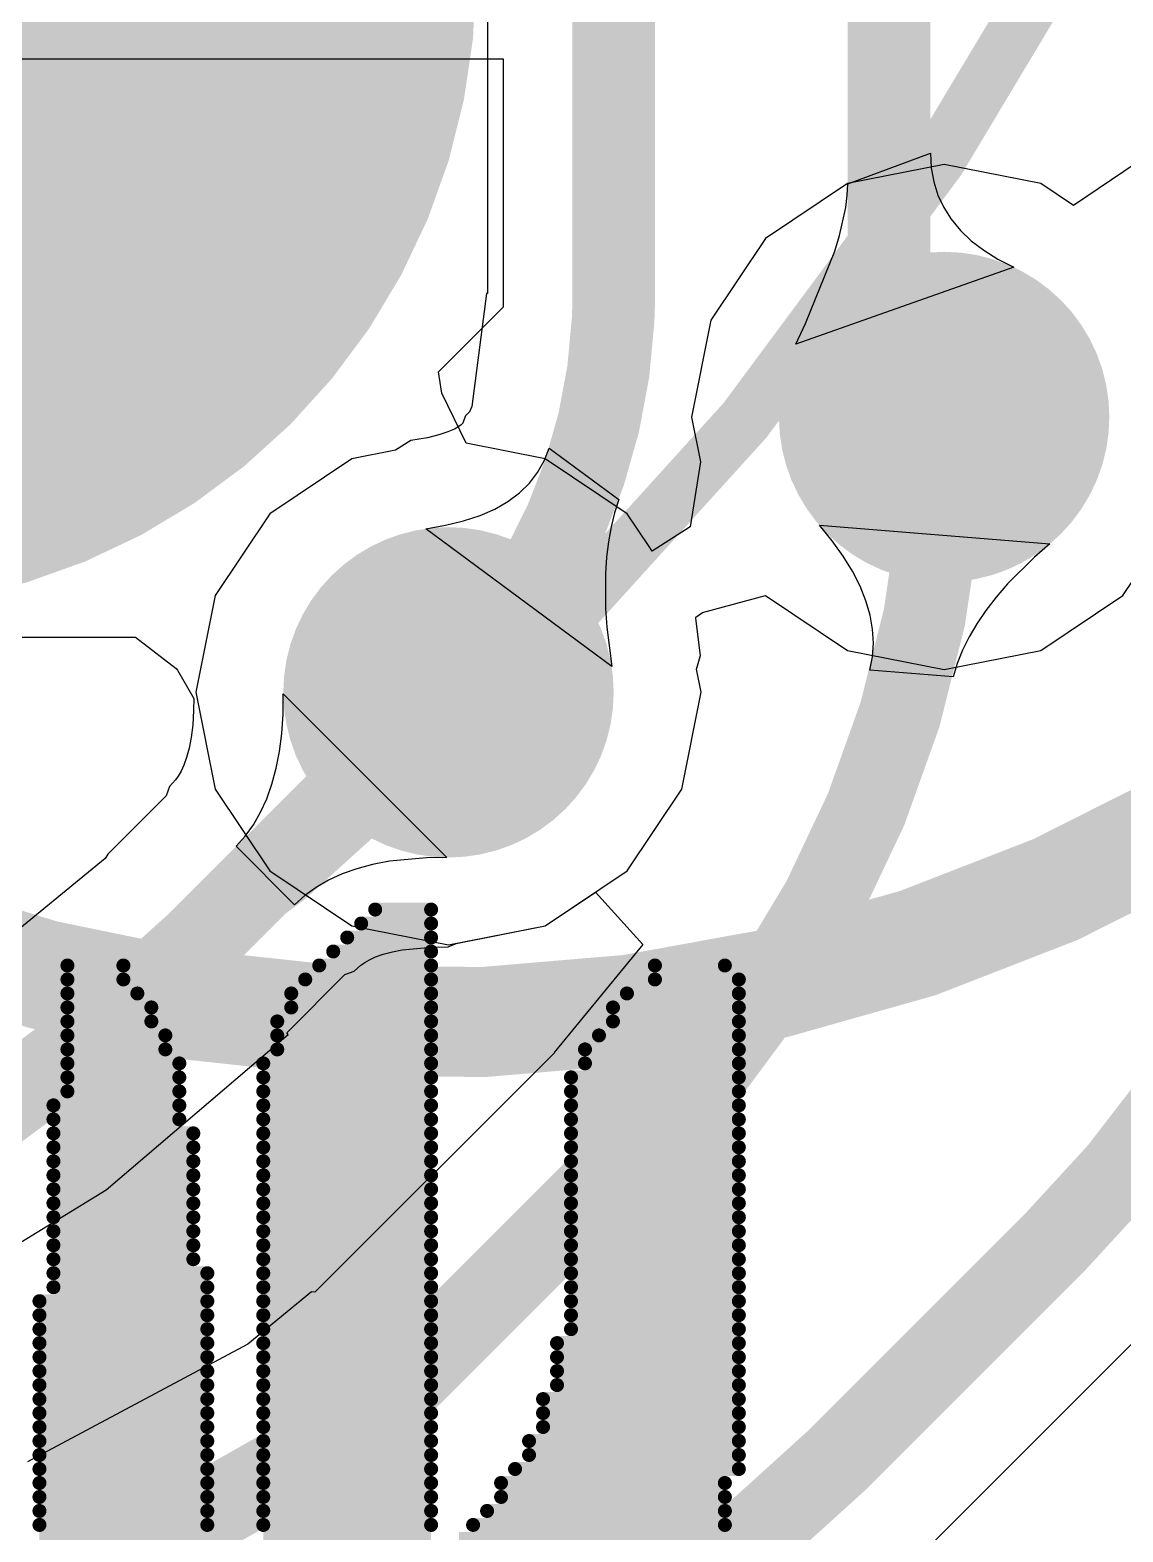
# Model space of a CAD drawing. Header units: millimetres. Extents: x 55.2 to 76.6, y 56.7 to 78.1.
# Drawn here: x 69.253 to 71.238, y 61.612 to 64.34 of the extents above; entities that cross this region are included whole.
import ezdxf

# ---------------------------------------------------------------- set-up
doc = ezdxf.new("R2010")
doc.units = ezdxf.units.MM
for name, color, linetype in [('BottomLayer', 5, 'Continuous'), ('BottomOverlay', 54, 'Continuous'), ('BottomPaste', 16, 'Continuous'), ('BottomSolder', 6, 'Continuous'), ('Mechanical1', 6, 'Continuous'), ('MultiLayer', 9, 'Continuous'), ('TopLayer', 1, 'Continuous'), ('TopSolder', 216, 'Continuous'), ('ViaHoleLayer', 16, 'Continuous')]:
    doc.layers.add(name, color=color, linetype=linetype)

# ---------------------------------------------------------------- blocks, each defined once
blk = doc.blocks.new('LINX_CELL_HOLDER_SMT_1225_B_4')
at = {"layer": 'BottomLayer', "const_width": 1}
blk.add_lwpolyline([(-3.5, 3, 1), (-2.5, 3, 1)], format="xyb", close=True, dxfattribs=at)
at = {"layer": 'BottomOverlay', "const_width": 0.1}
blk.add_lwpolyline([(6, 0, 1), (-6, 0, 1)], format="xyb", close=True, dxfattribs=at)
at = {"layer": 'BottomOverlay', "const_width": 0.2}
blk.add_lwpolyline([(-6.75, 2.9, -0.580324), (-2, 4)], format="xyb", dxfattribs=at)
at = {"layer": 'BottomPaste', "const_width": 1}
blk.add_lwpolyline([(-3.5, 3, 1), (-2.5, 3, 1)], format="xyb", close=True, dxfattribs=at)
at = {"layer": 'BottomSolder', "const_width": 1.15}
blk.add_lwpolyline([(-3.575, 3, 1), (-2.425, 3, 1)], format="xyb", close=True, dxfattribs=at)

msp = doc.modelspace()

# ---------------------------------------------------------------- linework, layer by layer
at = {"layer": 'BottomLayer'}
for p, q in [((70.113, 64.287), (69.063, 64.287)), ((70.113, 63.837), (70.113, 64.287)), ((70.913, 64.0958), (70.7374, 64.0609)), ((71.0886, 64.0609), (70.913, 64.0958)), ((71.262, 64.0978), (71.1477, 64.0214)), ((70.7374, 64.0609), (70.5886, 63.9614)), ((71.1477, 64.0214), (71.0886, 64.0609)), ((70.5886, 63.9614), (70.4891, 63.8126)), ((69.995, 63.719), (70.113, 63.837)), ((70.4891, 63.8126), (70.4542, 63.637)), ((70.0007, 63.6802), (69.995, 63.719)), ((70.045, 63.5894), (70.0007, 63.6802)), ((70.4542, 63.637), (70.4704, 63.5555)), ((70.1886, 63.5609), (70.045, 63.5894)), ((70.3374, 63.4614), (70.1886, 63.5609)), ((70.4704, 63.5555), (70.4516, 63.4373)), ((70.3772, 63.4018), (70.3374, 63.4614)), ((70.4516, 63.4373), (70.3831, 63.3932)), ((70.4516, 63.4373), (70.4516, 63.4373)), ((70.4516, 63.4373), (70.4516, 63.4373)), ((70.7096, 63.4121), (70.6864, 63.4404)), ((70.6864, 63.4404), (71.1051, 63.4065)), ((70.3831, 63.3932), (70.3772, 63.4018)), ((70.7296, 63.3843), (70.7096, 63.4121)), ((71.1051, 63.4065), (71.0772, 63.3823)), ((70.7466, 63.3569), (70.7296, 63.3843)), ((71.0772, 63.3823), (71.0283, 63.334)), ((70.7604, 63.3299), (70.7466, 63.3569)), ((70.7711, 63.3034), (70.7604, 63.3299)), ((71.0073, 63.3099), (70.9886, 63.2857)), ((71.0283, 63.334), (71.0073, 63.3099)), ((70.7787, 63.2773), (70.7711, 63.3034)), ((70.9886, 63.2857), (70.9722, 63.2616)), ((70.7831, 63.2517), (70.7787, 63.2773)), ((70.9722, 63.2616), (70.9582, 63.2375)), ((69.063, 63.237), (69.4446, 63.237)), ((69.4446, 63.237), (69.5187, 63.1801)), ((70.7827, 63.2017), (70.7845, 63.2265)), ((70.7845, 63.2265), (70.7831, 63.2517)), ((70.9582, 63.2375), (70.9464, 63.2134)), ((70.7779, 63.1774), (70.7827, 63.2017)), ((70.9464, 63.2134), (70.9369, 63.1893)), ((69.5187, 63.1801), (69.5207, 63.1774)), ((69.5207, 63.1774), (69.5505, 63.1255)), ((70.9297, 63.1652), (70.7779, 63.1774)), ((70.9369, 63.1893), (70.9297, 63.1652)), ((69.5505, 63.1255), (69.5502, 63.1037)), ((69.7125, 63.0972), (69.713, 63.134)), ((69.713, 63.134), (70.01, 62.837)), ((69.5502, 63.1037), (69.5485, 63.0779)), ((69.7102, 63.0624), (69.7125, 63.0972)), ((69.5485, 63.0779), (69.5456, 63.0551)), ((69.7061, 63.0297), (69.7102, 63.0624)), ((69.5419, 63.0353), (69.5374, 63.0186)), ((69.5456, 63.0551), (69.5419, 63.0353)), ((69.5374, 63.0186), (69.5325, 63.0047)), ((69.7002, 62.999), (69.7061, 63.0297)), ((69.5223, 62.9848), (69.5173, 62.9779)), ((69.5274, 62.9936), (69.5223, 62.9848)), ((69.5325, 63.0047), (69.5274, 62.9936)), ((69.6925, 62.9703), (69.7002, 62.999)), ((69.5064, 62.9658), (69.5005, 62.9489)), ((69.5173, 62.9779), (69.5064, 62.9658)), ((69.6831, 62.9437), (69.6925, 62.9703)), ((69.5005, 62.9489), (69.3947, 62.8432)), ((69.6718, 62.9191), (69.6831, 62.9437)), ((69.6588, 62.8965), (69.6718, 62.9191)), ((69.6273, 62.8574), (69.6439, 62.8759)), ((69.6439, 62.8759), (69.6588, 62.8965)), ((69.7334, 62.7513), (69.6273, 62.8574)), ((69.3893, 62.835), (69.0462, 62.5534)), ((69.3947, 62.8432), (69.3893, 62.835)), ((69.875, 62.8242), (69.8463, 62.8165)), ((69.9057, 62.8301), (69.875, 62.8242)), ((69.9732, 62.8365), (69.9057, 62.8301)), ((70.01, 62.837), (69.9732, 62.8365)), ((69.7951, 62.7958), (69.7725, 62.7828)), ((69.8197, 62.8071), (69.7951, 62.7958)), ((69.8463, 62.8165), (69.8197, 62.8071)), ((69.7519, 62.7679), (69.7334, 62.7513)), ((69.7725, 62.7828), (69.7519, 62.7679)), ((70.1886, 62.7131), (70.2799, 62.7741)), ((70.2799, 62.7741), (70.3661, 62.679)), ((70.0268, 62.6809), (70.1886, 62.7131)), ((70.0123, 62.6747), (70.0268, 62.6809)), ((69.8696, 62.6514), (69.8807, 62.6564)), ((69.8807, 62.6564), (69.8946, 62.6614)), ((69.8946, 62.6614), (69.9113, 62.6659)), ((69.9113, 62.6659), (69.9287, 62.6692)), ((69.9287, 62.6692), (69.982, 62.6742)), ((69.982, 62.6742), (70.0123, 62.6747)), ((70.3661, 62.679), (70.2051, 62.4827)), ((69.8249, 62.6245), (69.8418, 62.6304)), ((69.8418, 62.6304), (69.8539, 62.6413)), ((69.8539, 62.6413), (69.8608, 62.6463)), ((69.8608, 62.6463), (69.8696, 62.6514)), ((69.7192, 62.5187), (69.8249, 62.6245)), ((69.7221, 62.5158), (69.7192, 62.5187)), ((69.3911, 62.2332), (69.7221, 62.5158)), ((70.2054, 62.4824), (69.7705, 62.0476)), ((70.2051, 62.4827), (70.2054, 62.4824)), ((70.2054, 62.4824), (70.2054, 62.4824)), ((69.0201, 62.0058), (69.3911, 62.2332)), ((69.764, 62.048), (69.6487, 61.9534)), ((69.7705, 62.0476), (69.764, 62.048)), ((69.764, 62.048), (69.764, 62.048)), ((70.8817, 61.5813), (71.2752, 61.9748)), ((69.6487, 61.9534), (69.2488, 61.7397))]:
    msp.add_line(p, q, dxfattribs=at)
for points, const_width in [([(70.763, 63.637, 1), (71.063, 63.637, 1)], 0.3), ([(70.8755, 63.637, 1), (70.9505, 63.637, 1)], 0.075), ([(69.863, 63.137, 1), (70.163, 63.137, 1)], 0.3), ([(69.9755, 63.137, 1), (70.0505, 63.137, 1)], 0.075), ([(69.9755, 63.137, 1), (70.0505, 63.137, 1)], 0.075), ([(69.9755, 63.137, 1), (70.0505, 63.137, 1)], 0.075), ([(69.5194, 62.6809, 1), (69.5945, 62.6809, 1)], 0.075), ([(69.5194, 62.6809, 1), (69.5945, 62.6809, 1)], 0.075), ([(70.3301, 62.3202, 1), (70.4051, 62.3202, 1)], 0.075), ([(70.3301, 62.3202, 1), (70.4051, 62.3202, 1)], 0.075), ([(71.0755, 62.137, 1), (71.1505, 62.137, 1)], 0.075), ([(71.0755, 62.137, 1), (71.1505, 62.137, 1)], 0.075), ([(69.8702, 61.8604, 1), (69.9452, 61.8604, 1)], 0.075), ([(69.8702, 61.8604, 1), (69.9452, 61.8604, 1)], 0.075), ([(70.682, 61.7435, 1), (70.757, 61.7435, 1)], 0.075), ([(70.682, 61.7435, 1), (70.757, 61.7435, 1)], 0.075)]:
    msp.add_lwpolyline(points, format="xyb", close=True, dxfattribs=dict(at, const_width=const_width))
at = {"layer": 'BottomLayer', "const_width": 0.15}
for points in [[(70.913, 63.637, -0.198912), (70.3676, 62.3202)], [(71.5817, 62.864, -0.106762), (71.113, 62.137)], [(69.557, 62.6809, -0.198912), (67.7609, 61.937)], [(69.9077, 61.8604, -0.164848), (68.3634, 61.337)], [(70.7195, 61.7435, -0.198912), (68.9655, 61.0169)]]:
    msp.add_lwpolyline(points, format="xyb", dxfattribs=at)
for points in [[(69.557, 62.6809), (70.013, 63.137)], [(70.013, 63.137), (70.013, 63.137)], [(69.9077, 61.8604), (70.3676, 62.3202)], [(70.7195, 61.7435), (71.113, 62.137)]]:
    msp.add_lwpolyline(points, dxfattribs=at)
at = {"layer": 'Mechanical1', "const_width": 0.2}
msp.add_lwpolyline([(75.913, 67.437, 1), (55.913, 67.437, 1)], format="xyb", close=True, dxfattribs=at)
at = {"layer": 'MultiLayer', "const_width": 0.3}
for points in [[(70.763, 63.637, 1), (71.063, 63.637, 1)], [(69.863, 63.137, 1), (70.163, 63.137, 1)]]:
    msp.add_lwpolyline(points, format="xyb", close=True, dxfattribs=at)
at = {"layer": 'TopLayer'}
for p, q in [((70.0836, 66.0849), (70.0836, 63.8613)), ((70.738, 64.0607), (70.888, 64.116)), ((70.888, 64.116), (70.8895, 64.0893)), ((70.8895, 64.0893), (70.8941, 64.064)), ((70.7371, 64.0399), (70.738, 64.0607)), ((70.8941, 64.064), (70.9016, 64.04)), ((70.7229, 63.9665), (70.7342, 64.0173)), ((70.7342, 64.0173), (70.7371, 64.0399)), ((70.9016, 64.04), (70.9123, 64.0174)), ((70.9123, 64.0174), (70.9259, 63.996)), ((70.9259, 63.996), (70.9426, 63.976)), ((70.7144, 63.9383), (70.7229, 63.9665)), ((70.9426, 63.976), (70.9623, 63.9572)), ((70.6615, 63.8066), (70.7144, 63.9383)), ((70.9623, 63.9572), (70.985, 63.9398)), ((70.985, 63.9398), (71.0108, 63.9238)), ((71.0396, 63.909), (70.6436, 63.769)), ((71.0108, 63.9238), (71.0396, 63.909)), ((70.0821, 63.8613), (70.0551, 63.6559)), ((70.0836, 63.8613), (70.0821, 63.8613)), ((70.6436, 63.769), (70.6615, 63.8066)), ((70.0441, 63.6391), (70.0393, 63.6267)), ((70.0512, 63.6465), (70.0441, 63.6391)), ((70.0551, 63.6559), (70.0512, 63.6465)), ((70.012, 63.6098), (69.9957, 63.6044)), ((70.0238, 63.6151), (70.012, 63.6098)), ((70.0316, 63.6195), (70.0238, 63.6151)), ((70.036, 63.6228), (70.0316, 63.6195)), ((70.038, 63.6248), (70.036, 63.6228)), ((70.0388, 63.6258), (70.038, 63.6248)), ((70.0393, 63.6267), (70.0388, 63.6258)), ((69.9448, 63.5942), (69.9169, 63.5767)), ((69.9749, 63.5994), (69.9448, 63.5942)), ((69.9957, 63.6044), (69.9749, 63.5994)), ((70.1866, 63.5574), (70.1956, 63.5806)), ((70.1956, 63.5806), (70.3225, 63.4874)), ((69.8374, 63.5609), (69.6886, 63.4614)), ((69.9169, 63.5767), (69.8374, 63.5609)), ((70.1747, 63.5361), (70.1866, 63.5574)), ((70.1598, 63.5167), (70.1747, 63.5361)), ((70.121, 63.4836), (70.1419, 63.4992)), ((70.1419, 63.4992), (70.1598, 63.5167)), ((70.0972, 63.4699), (70.121, 63.4836)), ((70.3225, 63.4874), (70.3147, 63.4632)), ((69.6886, 63.4614), (69.5891, 63.3126)), ((70.0078, 63.4403), (70.0405, 63.4483)), ((70.0405, 63.4483), (70.0703, 63.4581)), ((70.0703, 63.4581), (70.0972, 63.4699)), ((70.3147, 63.4632), (70.3083, 63.4376)), ((71.2374, 63.3126), (71.3369, 63.4614)), ((69.972, 63.4342), (70.0078, 63.4403)), ((70.3093, 63.1839), (69.972, 63.4342)), ((70.3083, 63.4376), (70.3034, 63.4106)), ((70.3034, 63.4106), (70.2999, 63.3823)), ((70.2999, 63.3823), (70.2979, 63.3527)), ((70.2979, 63.3527), (70.2981, 63.2893)), ((69.5891, 63.3126), (69.5542, 63.137)), ((70.4742, 63.2821), (70.5886, 63.3126)), ((70.5886, 63.3126), (70.7374, 63.2131)), ((71.0886, 63.2131), (71.2374, 63.3126)), ((70.2981, 63.2893), (70.3004, 63.2555)), ((70.4619, 63.2735), (70.4742, 63.2821)), ((70.3004, 63.2555), (70.3093, 63.1839)), ((70.4621, 63.271), (70.4619, 63.2735)), ((70.4704, 63.2039), (70.4621, 63.271)), ((70.4635, 63.1788), (70.4704, 63.2039)), ((70.7374, 63.2131), (70.913, 63.1782)), ((70.913, 63.1782), (71.0886, 63.2131)), ((70.4718, 63.137), (70.4635, 63.1788)), ((69.5542, 63.137), (69.5891, 62.9614)), ((70.4369, 62.9614), (70.4718, 63.137)), ((69.5891, 62.9614), (69.6886, 62.8126)), ((70.3374, 62.8126), (70.4369, 62.9614)), ((69.6886, 62.8126), (69.8374, 62.7131)), ((70.1886, 62.7131), (70.3374, 62.8126)), ((69.8374, 62.7131), (70.013, 62.6782)), ((70.013, 62.6782), (70.1886, 62.7131))]:
    msp.add_line(p, q, dxfattribs=at)
at = {"layer": 'TopLayer', "const_width": 0.15}
for points in [[(70.813, 63.8784), (70.813, 66.2956)], [(70.313, 63.8613), (70.313, 66.0849)]]:
    msp.add_lwpolyline(points, dxfattribs=at)
for points in [[(70.313, 63.8613, -0.011799), (70.3119, 63.8129)], [(70.913, 63.637, -0.198912), (70.813, 63.8784)], [(70.3119, 63.8129, -0.186676), (70.013, 63.137)]]:
    msp.add_lwpolyline(points, format="xyb", dxfattribs=at)
at = {"layer": 'TopLayer'}
for points, const_width in [([(70.2755, 63.8613, 1), (70.3505, 63.8613, 1)], 0.075), ([(70.2755, 63.8613, 1), (70.3505, 63.8613, 1)], 0.075), ([(70.763, 63.637, 1), (71.063, 63.637, 1)], 0.3), ([(70.7755, 63.8784, 1), (70.8505, 63.8784, 1)], 0.075), ([(70.7755, 63.8784, 1), (70.8505, 63.8784, 1)], 0.075), ([(70.2744, 63.8129, 1), (70.3494, 63.8129, 1)], 0.075), ([(70.2744, 63.8129, 1), (70.3494, 63.8129, 1)], 0.075), ([(70.8755, 63.637, 1), (70.9505, 63.637, 1)], 0.075), ([(69.863, 63.137, 1), (70.163, 63.137, 1)], 0.3), ([(69.9755, 63.137, 1), (70.0505, 63.137, 1)], 0.075)]:
    msp.add_lwpolyline(points, format="xyb", close=True, dxfattribs=dict(at, const_width=const_width))
at = {"layer": 'TopSolder'}
for points, const_width in [([(75.913, 67.437, 1), (55.913, 67.437, 1)], 1.4), ([(69.8735, 62.7425, 1), (69.8862, 62.7425, 1)], 0.0127), ([(69.9751, 62.7425, 1), (69.9878, 62.7425, 1)], 0.0127), ([(69.8481, 62.7171, 1), (69.8608, 62.7171, 1)], 0.0127), ([(69.9751, 62.7171, 1), (69.9878, 62.7171, 1)], 0.0127), ([(69.8227, 62.6917, 1), (69.8354, 62.6917, 1)], 0.0127), ([(69.9751, 62.6917, 1), (69.9878, 62.6917, 1)], 0.0127), ([(69.3147, 62.6409, 1), (69.3274, 62.6409, 1)], 0.0127), ([(69.4163, 62.6409, 1), (69.429, 62.6409, 1)], 0.0127), ([(69.7719, 62.6409, 1), (69.7846, 62.6409, 1)], 0.0127), ([(69.7973, 62.6663, 1), (69.81, 62.6663, 1)], 0.0127), ([(69.9751, 62.6663, 1), (69.9878, 62.6663, 1)], 0.0127), ([(69.9751, 62.6409, 1), (69.9878, 62.6409, 1)], 0.0127), ([(70.3815, 62.6409, 1), (70.3942, 62.6409, 1)], 0.0127), ([(70.5085, 62.6409, 1), (70.5212, 62.6409, 1)], 0.0127), ([(69.3147, 62.6155, 1), (69.3274, 62.6155, 1)], 0.0127), ([(69.4163, 62.6155, 1), (69.429, 62.6155, 1)], 0.0127), ([(69.7465, 62.6155, 1), (69.7592, 62.6155, 1)], 0.0127), ([(69.9751, 62.6155, 1), (69.9878, 62.6155, 1)], 0.0127), ([(70.3815, 62.6155, 1), (70.3942, 62.6155, 1)], 0.0127), ([(70.5339, 62.6155, 1), (70.5466, 62.6155, 1)], 0.0127), ([(69.3147, 62.5901, 1), (69.3274, 62.5901, 1)], 0.0127), ([(69.4417, 62.5901, 1), (69.4544, 62.5901, 1)], 0.0127), ([(69.7211, 62.5901, 1), (69.7338, 62.5901, 1)], 0.0127), ([(69.9751, 62.5901, 1), (69.9878, 62.5901, 1)], 0.0127), ([(70.3307, 62.5901, 1), (70.3434, 62.5901, 1)], 0.0127), ([(70.5339, 62.5901, 1), (70.5466, 62.5901, 1)], 0.0127), ([(69.3147, 62.5647, 1), (69.3274, 62.5647, 1)], 0.0127), ([(69.4671, 62.5647, 1), (69.4798, 62.5647, 1)], 0.0127), ([(69.7211, 62.5647, 1), (69.7338, 62.5647, 1)], 0.0127), ([(69.9751, 62.5647, 1), (69.9878, 62.5647, 1)], 0.0127), ([(70.3053, 62.5647, 1), (70.318, 62.5647, 1)], 0.0127), ([(70.5339, 62.5647, 1), (70.5466, 62.5647, 1)], 0.0127), ([(69.3147, 62.5393, 1), (69.3274, 62.5393, 1)], 0.0127), ([(69.4671, 62.5393, 1), (69.4798, 62.5393, 1)], 0.0127), ([(69.6957, 62.5393, 1), (69.7084, 62.5393, 1)], 0.0127), ([(69.9751, 62.5393, 1), (69.9878, 62.5393, 1)], 0.0127), ([(70.3053, 62.5393, 1), (70.318, 62.5393, 1)], 0.0127), ([(70.5339, 62.5393, 1), (70.5466, 62.5393, 1)], 0.0127), ([(69.3147, 62.5139, 1), (69.3274, 62.5139, 1)], 0.0127), ([(69.4925, 62.5139, 1), (69.5052, 62.5139, 1)], 0.0127), ([(69.6957, 62.5139, 1), (69.7084, 62.5139, 1)], 0.0127), ([(69.9751, 62.5139, 1), (69.9878, 62.5139, 1)], 0.0127), ([(70.2799, 62.5139, 1), (70.2926, 62.5139, 1)], 0.0127), ([(70.5339, 62.5139, 1), (70.5466, 62.5139, 1)], 0.0127), ([(69.3147, 62.4885, 1), (69.3274, 62.4885, 1)], 0.0127), ([(69.4925, 62.4885, 1), (69.5052, 62.4885, 1)], 0.0127), ([(69.6957, 62.4885, 1), (69.7084, 62.4885, 1)], 0.0127), ([(69.9751, 62.4885, 1), (69.9878, 62.4885, 1)], 0.0127), ([(70.2545, 62.4885, 1), (70.2672, 62.4885, 1)], 0.0127), ([(70.5339, 62.4885, 1), (70.5466, 62.4885, 1)], 0.0127), ([(69.3147, 62.4631, 1), (69.3274, 62.4631, 1)], 0.0127), ([(69.5179, 62.4631, 1), (69.5306, 62.4631, 1)], 0.0127), ([(69.6703, 62.4631, 1), (69.683, 62.4631, 1)], 0.0127), ([(69.9751, 62.4631, 1), (69.9878, 62.4631, 1)], 0.0127), ([(70.2545, 62.4631, 1), (70.2672, 62.4631, 1)], 0.0127), ([(70.5339, 62.4631, 1), (70.5466, 62.4631, 1)], 0.0127), ([(69.3147, 62.4377, 1), (69.3274, 62.4377, 1)], 0.0127), ([(69.5179, 62.4377, 1), (69.5306, 62.4377, 1)], 0.0127), ([(69.6703, 62.4377, 1), (69.683, 62.4377, 1)], 0.0127), ([(69.9751, 62.4377, 1), (69.9878, 62.4377, 1)], 0.0127), ([(70.2291, 62.4377, 1), (70.2418, 62.4377, 1)], 0.0127), ([(70.5339, 62.4377, 1), (70.5466, 62.4377, 1)], 0.0127), ([(69.3147, 62.4123, 1), (69.3274, 62.4123, 1)], 0.0127), ([(69.5179, 62.4123, 1), (69.5306, 62.4123, 1)], 0.0127), ([(69.6703, 62.4123, 1), (69.683, 62.4123, 1)], 0.0127), ([(69.9751, 62.4123, 1), (69.9878, 62.4123, 1)], 0.0127), ([(70.2291, 62.4123, 1), (70.2418, 62.4123, 1)], 0.0127), ([(70.5339, 62.4123, 1), (70.5466, 62.4123, 1)], 0.0127), ([(69.2893, 62.3869, 1), (69.302, 62.3869, 1)], 0.0127), ([(69.5179, 62.3869, 1), (69.5306, 62.3869, 1)], 0.0127), ([(69.6703, 62.3869, 1), (69.683, 62.3869, 1)], 0.0127), ([(69.9751, 62.3869, 1), (69.9878, 62.3869, 1)], 0.0127), ([(70.2291, 62.3869, 1), (70.2418, 62.3869, 1)], 0.0127), ([(70.5339, 62.3869, 1), (70.5466, 62.3869, 1)], 0.0127), ([(69.2893, 62.3615, 1), (69.302, 62.3615, 1)], 0.0127), ([(69.5179, 62.3615, 1), (69.5306, 62.3615, 1)], 0.0127), ([(69.6703, 62.3615, 1), (69.683, 62.3615, 1)], 0.0127), ([(69.9751, 62.3615, 1), (69.9878, 62.3615, 1)], 0.0127), ([(70.2291, 62.3615, 1), (70.2418, 62.3615, 1)], 0.0127), ([(70.5339, 62.3615, 1), (70.5466, 62.3615, 1)], 0.0127), ([(69.2893, 62.3361, 1), (69.302, 62.3361, 1)], 0.0127), ([(69.5433, 62.3361, 1), (69.556, 62.3361, 1)], 0.0127), ([(69.6703, 62.3361, 1), (69.683, 62.3361, 1)], 0.0127), ([(69.9751, 62.3361, 1), (69.9878, 62.3361, 1)], 0.0127), ([(70.2291, 62.3361, 1), (70.2418, 62.3361, 1)], 0.0127), ([(70.5339, 62.3361, 1), (70.5466, 62.3361, 1)], 0.0127), ([(69.2893, 62.3107, 1), (69.302, 62.3107, 1)], 0.0127), ([(69.5433, 62.3107, 1), (69.556, 62.3107, 1)], 0.0127), ([(69.6703, 62.3107, 1), (69.683, 62.3107, 1)], 0.0127), ([(69.9751, 62.3107, 1), (69.9878, 62.3107, 1)], 0.0127), ([(70.2291, 62.3107, 1), (70.2418, 62.3107, 1)], 0.0127), ([(70.5339, 62.3107, 1), (70.5466, 62.3107, 1)], 0.0127), ([(69.2893, 62.2853, 1), (69.302, 62.2853, 1)], 0.0127), ([(69.2893, 62.2599, 1), (69.302, 62.2599, 1)], 0.0127), ([(69.5433, 62.2853, 1), (69.556, 62.2853, 1)], 0.0127), ([(69.5433, 62.2599, 1), (69.556, 62.2599, 1)], 0.0127), ([(69.6703, 62.2853, 1), (69.683, 62.2853, 1)], 0.0127), ([(69.6703, 62.2599, 1), (69.683, 62.2599, 1)], 0.0127), ([(69.9751, 62.2853, 1), (69.9878, 62.2853, 1)], 0.0127), ([(69.9751, 62.2599, 1), (69.9878, 62.2599, 1)], 0.0127), ([(70.2291, 62.2853, 1), (70.2418, 62.2853, 1)], 0.0127), ([(70.2291, 62.2599, 1), (70.2418, 62.2599, 1)], 0.0127), ([(70.5339, 62.2853, 1), (70.5466, 62.2853, 1)], 0.0127), ([(70.5339, 62.2599, 1), (70.5466, 62.2599, 1)], 0.0127), ([(69.2893, 62.2345, 1), (69.302, 62.2345, 1)], 0.0127), ([(69.5433, 62.2345, 1), (69.556, 62.2345, 1)], 0.0127), ([(69.6703, 62.2345, 1), (69.683, 62.2345, 1)], 0.0127), ([(69.9751, 62.2345, 1), (69.9878, 62.2345, 1)], 0.0127), ([(70.2291, 62.2345, 1), (70.2418, 62.2345, 1)], 0.0127), ([(70.5339, 62.2345, 1), (70.5466, 62.2345, 1)], 0.0127), ([(69.2893, 62.2091, 1), (69.302, 62.2091, 1)], 0.0127), ([(69.5433, 62.2091, 1), (69.556, 62.2091, 1)], 0.0127), ([(69.6703, 62.2091, 1), (69.683, 62.2091, 1)], 0.0127), ([(69.9751, 62.2091, 1), (69.9878, 62.2091, 1)], 0.0127), ([(70.2291, 62.2091, 1), (70.2418, 62.2091, 1)], 0.0127), ([(70.5339, 62.2091, 1), (70.5466, 62.2091, 1)], 0.0127), ([(69.2893, 62.1837, 1), (69.302, 62.1837, 1)], 0.0127), ([(69.5433, 62.1837, 1), (69.556, 62.1837, 1)], 0.0127), ([(69.6703, 62.1837, 1), (69.683, 62.1837, 1)], 0.0127), ([(69.9751, 62.1837, 1), (69.9878, 62.1837, 1)], 0.0127), ([(70.2291, 62.1837, 1), (70.2418, 62.1837, 1)], 0.0127), ([(70.5339, 62.1837, 1), (70.5466, 62.1837, 1)], 0.0127), ([(69.2893, 62.1583, 1), (69.302, 62.1583, 1)], 0.0127), ([(69.5433, 62.1583, 1), (69.556, 62.1583, 1)], 0.0127), ([(69.6703, 62.1583, 1), (69.683, 62.1583, 1)], 0.0127), ([(69.9751, 62.1583, 1), (69.9878, 62.1583, 1)], 0.0127), ([(70.2291, 62.1583, 1), (70.2418, 62.1583, 1)], 0.0127), ([(70.5339, 62.1583, 1), (70.5466, 62.1583, 1)], 0.0127), ([(69.2893, 62.1329, 1), (69.302, 62.1329, 1)], 0.0127), ([(69.5433, 62.1329, 1), (69.556, 62.1329, 1)], 0.0127), ([(69.6703, 62.1329, 1), (69.683, 62.1329, 1)], 0.0127), ([(69.9751, 62.1329, 1), (69.9878, 62.1329, 1)], 0.0127), ([(70.2291, 62.1329, 1), (70.2418, 62.1329, 1)], 0.0127), ([(70.5339, 62.1329, 1), (70.5466, 62.1329, 1)], 0.0127), ([(69.2893, 62.1075, 1), (69.302, 62.1075, 1)], 0.0127), ([(69.5433, 62.1075, 1), (69.556, 62.1075, 1)], 0.0127), ([(69.6703, 62.1075, 1), (69.683, 62.1075, 1)], 0.0127), ([(69.9751, 62.1075, 1), (69.9878, 62.1075, 1)], 0.0127), ([(70.2291, 62.1075, 1), (70.2418, 62.1075, 1)], 0.0127), ([(70.5339, 62.1075, 1), (70.5466, 62.1075, 1)], 0.0127), ([(69.2893, 62.0821, 1), (69.302, 62.0821, 1)], 0.0127), ([(69.5687, 62.0821, 1), (69.5814, 62.0821, 1)], 0.0127), ([(69.6703, 62.0821, 1), (69.683, 62.0821, 1)], 0.0127), ([(69.9751, 62.0821, 1), (69.9878, 62.0821, 1)], 0.0127), ([(70.2291, 62.0821, 1), (70.2418, 62.0821, 1)], 0.0127), ([(70.5339, 62.0821, 1), (70.5466, 62.0821, 1)], 0.0127), ([(69.2893, 62.0567, 1), (69.302, 62.0567, 1)], 0.0127), ([(69.5687, 62.0567, 1), (69.5814, 62.0567, 1)], 0.0127), ([(69.6703, 62.0567, 1), (69.683, 62.0567, 1)], 0.0127), ([(69.9751, 62.0567, 1), (69.9878, 62.0567, 1)], 0.0127), ([(70.2291, 62.0567, 1), (70.2418, 62.0567, 1)], 0.0127), ([(70.5339, 62.0567, 1), (70.5466, 62.0567, 1)], 0.0127), ([(69.2639, 62.0313, 1), (69.2766, 62.0313, 1)], 0.0127), ([(69.5687, 62.0313, 1), (69.5814, 62.0313, 1)], 0.0127), ([(69.6703, 62.0313, 1), (69.683, 62.0313, 1)], 0.0127), ([(69.9751, 62.0313, 1), (69.9878, 62.0313, 1)], 0.0127), ([(70.2291, 62.0313, 1), (70.2418, 62.0313, 1)], 0.0127), ([(70.5339, 62.0313, 1), (70.5466, 62.0313, 1)], 0.0127), ([(69.2639, 62.0059, 1), (69.2766, 62.0059, 1)], 0.0127), ([(69.5687, 62.0059, 1), (69.5814, 62.0059, 1)], 0.0127), ([(69.6703, 62.0059, 1), (69.683, 62.0059, 1)], 0.0127), ([(69.9751, 62.0059, 1), (69.9878, 62.0059, 1)], 0.0127), ([(70.2291, 62.0059, 1), (70.2418, 62.0059, 1)], 0.0127), ([(70.5339, 62.0059, 1), (70.5466, 62.0059, 1)], 0.0127), ([(69.2639, 61.9805, 1), (69.2766, 61.9805, 1)], 0.0127), ([(69.5687, 61.9805, 1), (69.5814, 61.9805, 1)], 0.0127), ([(69.6703, 61.9805, 1), (69.683, 61.9805, 1)], 0.0127), ([(69.9751, 61.9805, 1), (69.9878, 61.9805, 1)], 0.0127), ([(70.2291, 61.9805, 1), (70.2418, 61.9805, 1)], 0.0127), ([(70.5339, 61.9805, 1), (70.5466, 61.9805, 1)], 0.0127), ([(69.2639, 61.9551, 1), (69.2766, 61.9551, 1)], 0.0127), ([(69.5687, 61.9551, 1), (69.5814, 61.9551, 1)], 0.0127), ([(69.6703, 61.9551, 1), (69.683, 61.9551, 1)], 0.0127), ([(69.9751, 61.9551, 1), (69.9878, 61.9551, 1)], 0.0127), ([(70.2037, 61.9551, 1), (70.2164, 61.9551, 1)], 0.0127), ([(70.5339, 61.9551, 1), (70.5466, 61.9551, 1)], 0.0127), ([(69.2639, 61.9297, 1), (69.2766, 61.9297, 1)], 0.0127), ([(69.2639, 61.9043, 1), (69.2766, 61.9043, 1)], 0.0127), ([(69.5687, 61.9297, 1), (69.5814, 61.9297, 1)], 0.0127), ([(69.5687, 61.9043, 1), (69.5814, 61.9043, 1)], 0.0127), ([(69.6703, 61.9297, 1), (69.683, 61.9297, 1)], 0.0127), ([(69.6703, 61.9043, 1), (69.683, 61.9043, 1)], 0.0127), ([(69.9751, 61.9297, 1), (69.9878, 61.9297, 1)], 0.0127), ([(69.9751, 61.9043, 1), (69.9878, 61.9043, 1)], 0.0127), ([(70.2037, 61.9297, 1), (70.2164, 61.9297, 1)], 0.0127), ([(70.2037, 61.9043, 1), (70.2164, 61.9043, 1)], 0.0127), ([(70.5339, 61.9297, 1), (70.5466, 61.9297, 1)], 0.0127), ([(70.5339, 61.9043, 1), (70.5466, 61.9043, 1)], 0.0127), ([(69.2639, 61.8789, 1), (69.2766, 61.8789, 1)], 0.0127), ([(69.5687, 61.8789, 1), (69.5814, 61.8789, 1)], 0.0127), ([(69.6703, 61.8789, 1), (69.683, 61.8789, 1)], 0.0127), ([(69.9751, 61.8789, 1), (69.9878, 61.8789, 1)], 0.0127), ([(70.2037, 61.8789, 1), (70.2164, 61.8789, 1)], 0.0127), ([(70.5339, 61.8789, 1), (70.5466, 61.8789, 1)], 0.0127), ([(69.2639, 61.8535, 1), (69.2766, 61.8535, 1)], 0.0127), ([(69.5687, 61.8535, 1), (69.5814, 61.8535, 1)], 0.0127), ([(69.6703, 61.8535, 1), (69.683, 61.8535, 1)], 0.0127), ([(69.9751, 61.8535, 1), (69.9878, 61.8535, 1)], 0.0127), ([(70.1783, 61.8535, 1), (70.191, 61.8535, 1)], 0.0127), ([(70.5339, 61.8535, 1), (70.5466, 61.8535, 1)], 0.0127), ([(69.2639, 61.8281, 1), (69.2766, 61.8281, 1)], 0.0127), ([(69.5687, 61.8281, 1), (69.5814, 61.8281, 1)], 0.0127), ([(69.6703, 61.8281, 1), (69.683, 61.8281, 1)], 0.0127), ([(69.9751, 61.8281, 1), (69.9878, 61.8281, 1)], 0.0127), ([(70.1783, 61.8281, 1), (70.191, 61.8281, 1)], 0.0127), ([(70.5339, 61.8281, 1), (70.5466, 61.8281, 1)], 0.0127), ([(69.2639, 61.8027, 1), (69.2766, 61.8027, 1)], 0.0127), ([(69.5687, 61.8027, 1), (69.5814, 61.8027, 1)], 0.0127), ([(69.6703, 61.8027, 1), (69.683, 61.8027, 1)], 0.0127), ([(69.9751, 61.8027, 1), (69.9878, 61.8027, 1)], 0.0127), ([(70.1783, 61.8027, 1), (70.191, 61.8027, 1)], 0.0127), ([(70.5339, 61.8027, 1), (70.5466, 61.8027, 1)], 0.0127), ([(69.2639, 61.7773, 1), (69.2766, 61.7773, 1)], 0.0127), ([(69.5687, 61.7773, 1), (69.5814, 61.7773, 1)], 0.0127), ([(69.6703, 61.7773, 1), (69.683, 61.7773, 1)], 0.0127), ([(69.9751, 61.7773, 1), (69.9878, 61.7773, 1)], 0.0127), ([(70.1529, 61.7773, 1), (70.1656, 61.7773, 1)], 0.0127), ([(70.5339, 61.7773, 1), (70.5466, 61.7773, 1)], 0.0127), ([(69.2639, 61.7519, 1), (69.2766, 61.7519, 1)], 0.0127), ([(69.5687, 61.7519, 1), (69.5814, 61.7519, 1)], 0.0127), ([(69.6703, 61.7519, 1), (69.683, 61.7519, 1)], 0.0127), ([(69.9751, 61.7519, 1), (69.9878, 61.7519, 1)], 0.0127), ([(70.1529, 61.7519, 1), (70.1656, 61.7519, 1)], 0.0127), ([(70.5339, 61.7519, 1), (70.5466, 61.7519, 1)], 0.0127), ([(69.2639, 61.7265, 1), (69.2766, 61.7265, 1)], 0.0127), ([(69.5687, 61.7265, 1), (69.5814, 61.7265, 1)], 0.0127), ([(69.6703, 61.7265, 1), (69.683, 61.7265, 1)], 0.0127), ([(69.9751, 61.7265, 1), (69.9878, 61.7265, 1)], 0.0127), ([(70.1275, 61.7265, 1), (70.1402, 61.7265, 1)], 0.0127), ([(70.5339, 61.7265, 1), (70.5466, 61.7265, 1)], 0.0127), ([(69.2639, 61.7011, 1), (69.2766, 61.7011, 1)], 0.0127), ([(69.5687, 61.7011, 1), (69.5814, 61.7011, 1)], 0.0127), ([(69.6703, 61.7011, 1), (69.683, 61.7011, 1)], 0.0127), ([(69.9751, 61.7011, 1), (69.9878, 61.7011, 1)], 0.0127), ([(70.1021, 61.7011, 1), (70.1148, 61.7011, 1)], 0.0127), ([(70.5085, 61.7011, 1), (70.5212, 61.7011, 1)], 0.0127), ([(69.2639, 61.6757, 1), (69.2766, 61.6757, 1)], 0.0127), ([(69.5687, 61.6757, 1), (69.5814, 61.6757, 1)], 0.0127), ([(69.6703, 61.6757, 1), (69.683, 61.6757, 1)], 0.0127), ([(69.9751, 61.6757, 1), (69.9878, 61.6757, 1)], 0.0127), ([(70.1021, 61.6757, 1), (70.1148, 61.6757, 1)], 0.0127), ([(70.5085, 61.6757, 1), (70.5212, 61.6757, 1)], 0.0127), ([(69.2639, 61.6503, 1), (69.2766, 61.6503, 1)], 0.0127), ([(69.5687, 61.6503, 1), (69.5814, 61.6503, 1)], 0.0127), ([(69.6703, 61.6503, 1), (69.683, 61.6503, 1)], 0.0127), ([(69.9751, 61.6503, 1), (69.9878, 61.6503, 1)], 0.0127), ([(70.0767, 61.6503, 1), (70.0894, 61.6503, 1)], 0.0127), ([(70.5085, 61.6503, 1), (70.5212, 61.6503, 1)], 0.0127), ([(69.2639, 61.6249, 1), (69.2766, 61.6249, 1)], 0.0127), ([(69.5687, 61.6249, 1), (69.5814, 61.6249, 1)], 0.0127), ([(69.6703, 61.6249, 1), (69.683, 61.6249, 1)], 0.0127), ([(69.9751, 61.6249, 1), (69.9878, 61.6249, 1)], 0.0127), ([(70.0513, 61.6249, 1), (70.064, 61.6249, 1)], 0.0127), ([(70.5085, 61.6249, 1), (70.5212, 61.6249, 1)], 0.0127)]:
    msp.add_lwpolyline(points, format="xyb", close=True, dxfattribs=dict(at, const_width=const_width))
at = {"layer": 'TopSolder', "const_width": 0.0254}
for points in [[(69.8799, 62.7425), (69.9815, 62.7425)], [(69.8545, 62.7171), (69.9815, 62.7171)], [(69.8291, 62.6917), (69.9815, 62.6917)], [(69.3211, 62.6409), (69.4227, 62.6409)], [(69.7783, 62.6409), (69.9815, 62.6409)], [(69.8037, 62.6663), (69.9815, 62.6663)], [(70.3879, 62.6409), (70.5149, 62.6409)], [(69.3211, 62.6155), (69.4227, 62.6155)], [(69.7529, 62.6155), (69.9815, 62.6155)], [(70.3879, 62.6155), (70.5403, 62.6155)], [(69.3211, 62.5901), (69.4481, 62.5901)], [(69.7275, 62.5901), (69.9815, 62.5901)], [(70.3371, 62.5901), (70.5403, 62.5901)], [(69.3211, 62.5647), (69.4735, 62.5647)], [(69.7275, 62.5647), (69.9815, 62.5647)], [(70.3117, 62.5647), (70.5403, 62.5647)], [(69.3211, 62.5393), (69.4735, 62.5393)], [(69.7021, 62.5393), (69.9815, 62.5393)], [(70.3117, 62.5393), (70.5403, 62.5393)], [(69.3211, 62.5139), (69.4989, 62.5139)], [(69.7021, 62.5139), (69.9815, 62.5139)], [(70.2863, 62.5139), (70.5403, 62.5139)], [(69.3211, 62.4885), (69.4989, 62.4885)], [(69.7021, 62.4885), (69.9815, 62.4885)], [(70.2609, 62.4885), (70.5403, 62.4885)], [(69.3211, 62.4631), (69.5243, 62.4631)], [(69.6767, 62.4631), (69.9815, 62.4631)], [(70.2609, 62.4631), (70.5403, 62.4631)], [(69.3211, 62.4377), (69.5243, 62.4377)], [(69.6767, 62.4377), (69.9815, 62.4377)], [(70.2355, 62.4377), (70.5403, 62.4377)], [(69.3211, 62.4123), (69.5243, 62.4123)], [(69.6767, 62.4123), (69.9815, 62.4123)], [(70.2355, 62.4123), (70.5403, 62.4123)], [(69.2957, 62.3869), (69.5243, 62.3869)], [(69.6767, 62.3869), (69.9815, 62.3869)], [(70.2355, 62.3869), (70.5403, 62.3869)], [(69.2957, 62.3615), (69.5243, 62.3615)], [(69.6767, 62.3615), (69.9815, 62.3615)], [(70.2355, 62.3615), (70.5403, 62.3615)], [(69.2957, 62.3361), (69.5497, 62.3361)], [(69.6767, 62.3361), (69.9815, 62.3361)], [(70.2355, 62.3361), (70.5403, 62.3361)], [(69.2957, 62.3107), (69.5497, 62.3107)], [(69.6767, 62.3107), (69.9815, 62.3107)], [(70.2355, 62.3107), (70.5403, 62.3107)], [(69.2957, 62.2853), (69.5497, 62.2853)], [(69.2957, 62.2599), (69.5497, 62.2599)], [(69.6767, 62.2853), (69.9815, 62.2853)], [(69.6767, 62.2599), (69.9815, 62.2599)], [(70.2355, 62.2853), (70.5403, 62.2853)], [(70.2355, 62.2599), (70.5403, 62.2599)], [(69.2957, 62.2345), (69.5497, 62.2345)], [(69.6767, 62.2345), (69.9815, 62.2345)], [(70.2355, 62.2345), (70.5403, 62.2345)], [(69.2957, 62.2091), (69.5497, 62.2091)], [(69.6767, 62.2091), (69.9815, 62.2091)], [(70.2355, 62.2091), (70.5403, 62.2091)], [(69.2957, 62.1837), (69.5497, 62.1837)], [(69.6767, 62.1837), (69.9815, 62.1837)], [(70.2355, 62.1837), (70.5403, 62.1837)], [(69.2957, 62.1583), (69.5497, 62.1583)], [(69.6767, 62.1583), (69.9815, 62.1583)], [(70.2355, 62.1583), (70.5403, 62.1583)], [(69.2957, 62.1329), (69.5497, 62.1329)], [(69.6767, 62.1329), (69.9815, 62.1329)], [(70.2355, 62.1329), (70.5403, 62.1329)], [(69.2957, 62.1075), (69.5497, 62.1075)], [(69.6767, 62.1075), (69.9815, 62.1075)], [(70.2355, 62.1075), (70.5403, 62.1075)], [(69.2957, 62.0821), (69.5751, 62.0821)], [(69.6767, 62.0821), (69.9815, 62.0821)], [(70.2355, 62.0821), (70.5403, 62.0821)], [(69.2957, 62.0567), (69.5751, 62.0567)], [(69.6767, 62.0567), (69.9815, 62.0567)], [(70.2355, 62.0567), (70.5403, 62.0567)], [(69.2703, 62.0313), (69.5751, 62.0313)], [(69.6767, 62.0313), (69.9815, 62.0313)], [(70.2355, 62.0313), (70.5403, 62.0313)], [(69.2703, 62.0059), (69.5751, 62.0059)], [(69.6767, 62.0059), (69.9815, 62.0059)], [(70.2355, 62.0059), (70.5403, 62.0059)], [(69.2703, 61.9805), (69.5751, 61.9805)], [(69.6767, 61.9805), (69.9815, 61.9805)], [(70.2355, 61.9805), (70.5403, 61.9805)], [(69.2703, 61.9551), (69.5751, 61.9551)], [(69.6767, 61.9551), (69.9815, 61.9551)], [(70.2101, 61.9551), (70.5403, 61.9551)], [(69.2703, 61.9297), (69.5751, 61.9297)], [(69.2703, 61.9043), (69.5751, 61.9043)], [(69.6767, 61.9297), (69.9815, 61.9297)], [(69.6767, 61.9043), (69.9815, 61.9043)], [(70.2101, 61.9297), (70.5403, 61.9297)], [(70.2101, 61.9043), (70.5403, 61.9043)], [(69.2703, 61.8789), (69.5751, 61.8789)], [(69.6767, 61.8789), (69.9815, 61.8789)], [(70.2101, 61.8789), (70.5403, 61.8789)], [(69.2703, 61.8535), (69.5751, 61.8535)], [(69.6767, 61.8535), (69.9815, 61.8535)], [(70.1847, 61.8535), (70.5403, 61.8535)], [(69.2703, 61.8281), (69.5751, 61.8281)], [(69.6767, 61.8281), (69.9815, 61.8281)], [(70.1847, 61.8281), (70.5403, 61.8281)], [(69.2703, 61.8027), (69.5751, 61.8027)], [(69.6767, 61.8027), (69.9815, 61.8027)], [(70.1847, 61.8027), (70.5403, 61.8027)], [(69.2703, 61.7773), (69.5751, 61.7773)], [(69.6767, 61.7773), (69.9815, 61.7773)], [(70.1593, 61.7773), (70.5403, 61.7773)], [(69.2703, 61.7519), (69.5751, 61.7519)], [(69.6767, 61.7519), (69.9815, 61.7519)], [(70.1593, 61.7519), (70.5403, 61.7519)], [(69.2703, 61.7265), (69.5751, 61.7265)], [(69.6767, 61.7265), (69.9815, 61.7265)], [(70.1339, 61.7265), (70.5403, 61.7265)], [(69.2703, 61.7011), (69.5751, 61.7011)], [(69.6767, 61.7011), (69.9815, 61.7011)], [(70.1085, 61.7011), (70.5149, 61.7011)], [(69.2703, 61.6757), (69.5751, 61.6757)], [(69.6767, 61.6757), (69.9815, 61.6757)], [(70.1085, 61.6757), (70.5149, 61.6757)], [(69.2703, 61.6503), (69.5751, 61.6503)], [(69.6767, 61.6503), (69.9815, 61.6503)], [(70.0831, 61.6503), (70.5149, 61.6503)], [(69.2703, 61.6249), (69.5751, 61.6249)], [(69.6767, 61.6249), (69.9815, 61.6249)], [(70.0577, 61.6249), (70.5149, 61.6249)], [(69.2703, 61.5995), (69.5751, 61.5995)], [(69.6767, 61.5995), (69.9815, 61.5995)], [(70.0323, 61.5995), (70.4895, 61.5995)]]:
    msp.add_lwpolyline(points, dxfattribs=at)
at = {"layer": 'ViaHoleLayer', "const_width": 0.15}
for points in [[(70.838, 63.637, 1), (70.988, 63.637, 1)], [(69.938, 63.137, 1), (70.088, 63.137, 1)]]:
    msp.add_lwpolyline(points, format="xyb", close=True, dxfattribs=at)

# ---------------------------------------------------------------- block references
at = {"rotation": 180}
msp.add_blockref('LINX_CELL_HOLDER_SMT_1225_B_4', (65.913, 67.437), dxfattribs=at)

doc.saveas('drawing.dxf')
